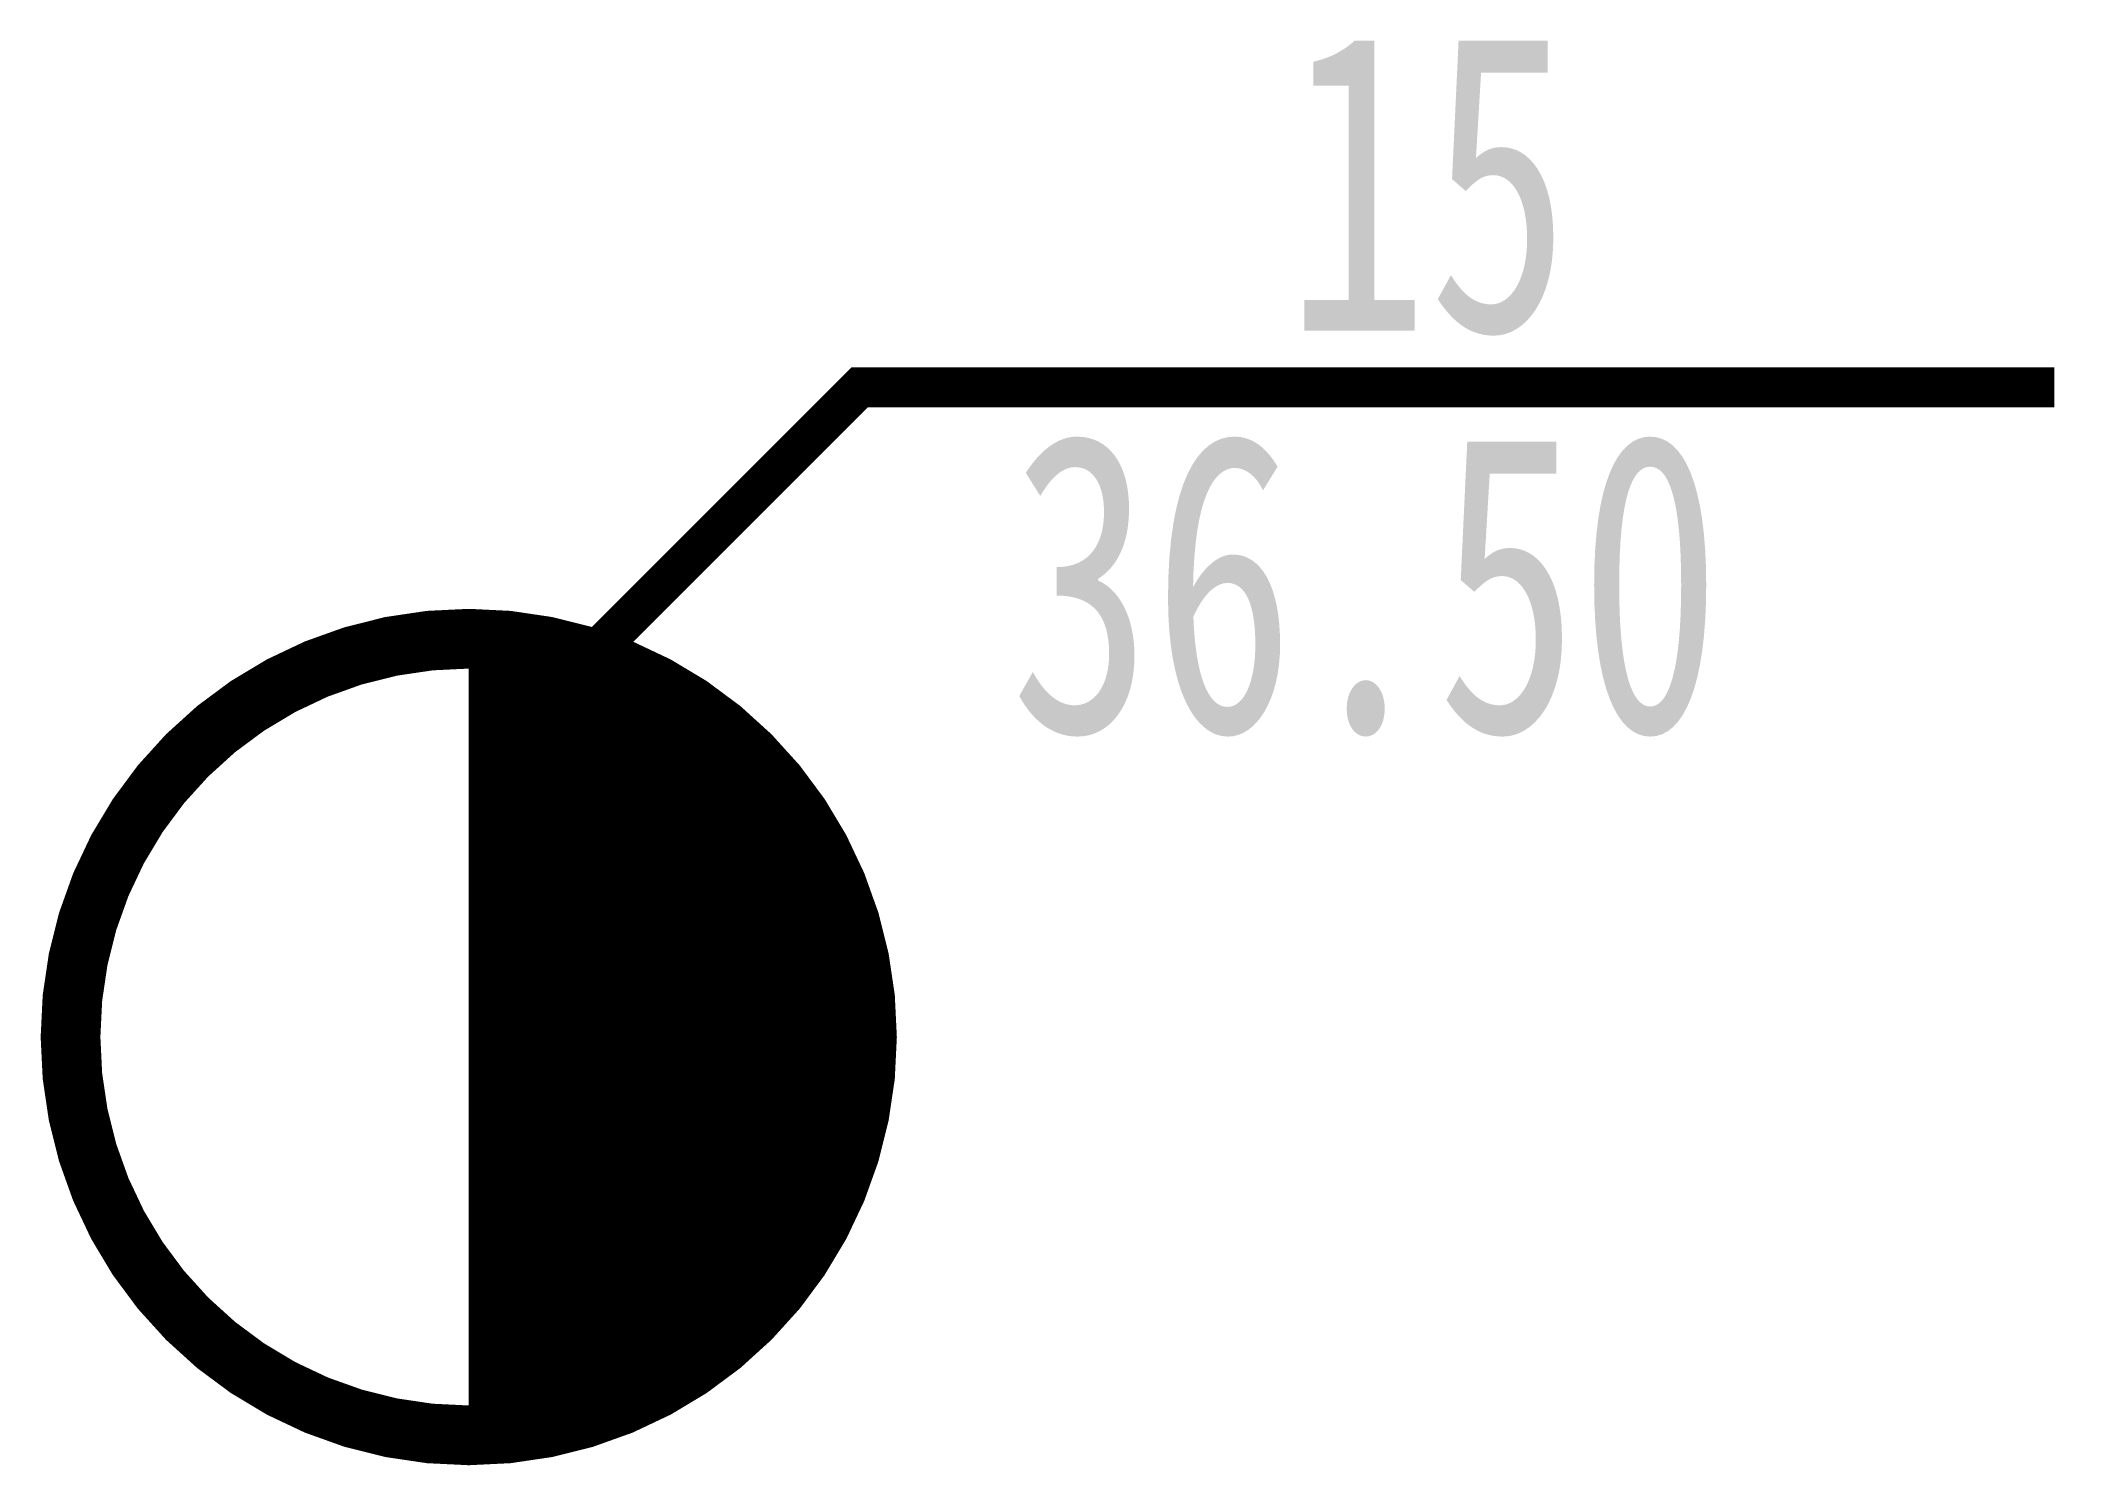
# Model space of a CAD drawing. Extents: x 2.9 to 13.1, y 0.4 to 7.6.
import ezdxf

# ---------------------------------------------------------------- set-up
doc = ezdxf.new("R2010")
doc.units = 0
doc.header["$MEASUREMENT"] = 0
doc.layers.get('0').update_dxf_attribs({"linetype": 'CONTINUOUS'})
doc.styles.add('LZ_FONTS_FS', font='hxm.ttf', dxfattribs={"width": 0.7})

msp = doc.modelspace()

# ---------------------------------------------------------------- hatches: boundary and pattern name
h = msp.add_hatch()
h.set_pattern_fill('SFS', color=256, scale=0.01, style=0, pattern_type=2)
h.set_pattern_definition([(0, (3.0121153, 0.5905746), (0, 0.001), [])])
h.paths.add_polyline_path([(5.012, 4.591), (5.012, 0.591, 1)])

# ---------------------------------------------------------------- linework, layer by layer
at = {"const_width": 0.2}
msp.add_lwpolyline([(5.475, 4.353), (6.975, 5.853), (12.975, 5.853)], dxfattribs=at)
at = {"const_width": 0.3}
msp.add_lwpolyline([(5.012, 0.591, 1), (5.012, 4.591, 1), (5.012, 0.591, 1)], format="xyb", dxfattribs=at)

# ---------------------------------------------------------------- texts
at = {"char_height": 1.5, "width": 4, "attachment_point": 1, "style": 'LZ_FONTS_FS'}
for s, insert in [('\\f宋体|b0|i0|c134|p2;15', (9.116, 7.637)), ('\\f宋体|b0|i0|c134|p2;36.50', (7.731, 5.624))]:
    msp.add_mtext(s, dxfattribs=dict(at, insert=insert))

doc.saveas('drawing.dxf')
